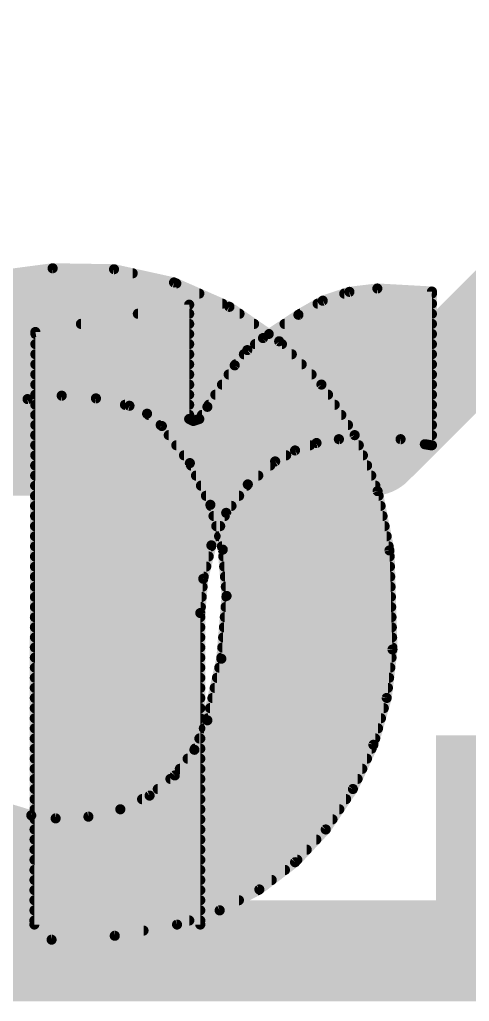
# Model space of a CAD drawing. Extents: x -19.1 to 53.5, y -15.6 to 59.8.
# Drawn here: x 21.975 to 23.104, y 20.193 to 22.659 of the extents above; entities that cross this region are included whole.
import ezdxf

# ---------------------------------------------------------------- set-up
doc = ezdxf.new("R2010")
doc.units = 0
for name, color, linetype in [('16', 132, 'CONTINUOUS'), ('21', 41, 'CONTINUOUS'), ('22', 40, 'CONTINUOUS')]:
    doc.layers.add(name, color=color, linetype=linetype)

# ---------------------------------------------------------------- blocks, each defined once
blk = doc.blocks.new('RECT')
blk.add_solid([(-0.5, -0.5), (0.5, -0.5), (-0.5, 0.5), (0.5, 0.5)])

msp = doc.modelspace()

# ---------------------------------------------------------------- linework, layer by layer
at = {"layer": '16', "const_width": 0.254}
for points in [[(22.86, 21.59), (24.765, 23.495)], [(6.35, 21.59), (22.86, 21.59)], [(2.54, 20.32), (26.67, 20.32)]]:
    msp.add_lwpolyline(points, dxfattribs=at)
at = {"layer": '16', "const_width": 0.127}
for points in [[(22.86, 21.5265, 1), (22.86, 21.6535)], [(22.8151, 21.6349, 1), (22.9049, 21.5451)]]:
    msp.add_lwpolyline(points, format="xyb", dxfattribs=at)
at = {"layer": '21', "const_width": 0.0254}
for points in [[(22.7357, 21.953), (22.8026, 21.9753)], [(22.7898, 21.971), (23.0099, 21.971)], [(22.8026, 21.9753), (22.8727, 21.9837)], [(22.8727, 21.9837), (23.0099, 21.9761)], [(23.0099, 21.9761), (23.0099, 21.59)], [(22.0142, 21.8745), (22.4003, 21.9431)], [(22.4003, 21.9431), (22.4003, 21.656)], [(22.6746, 21.9177), (22.7357, 21.953)], [(22.7229, 21.9456), (23.0099, 21.9456)], [(22.2714, 21.9202), (22.4003, 21.9202)], [(22.5857, 21.8592), (22.6746, 21.9177)], [(22.6789, 21.9202), (23.0099, 21.9202)], [(22.1285, 21.8948), (22.4003, 21.8948)], [(22.6398, 21.8948), (23.0099, 21.8948)], [(22.0116, 20.386), (22.0142, 21.8745)], [(22.0142, 21.8694), (22.4003, 21.8694)], [(22.6012, 21.8694), (23.0099, 21.8694)], [(22.0141, 21.844), (22.4003, 21.844)], [(22.5462, 21.829), (22.5857, 21.8592)], [(22.5658, 21.844), (23.0099, 21.844)], [(22.0141, 21.8186), (22.4003, 21.8186)], [(22.5146, 21.7907), (22.5462, 21.829)], [(22.5377, 21.8186), (23.0099, 21.8186)], [(22.0141, 21.7932), (22.4003, 21.7932)], [(22.446, 21.6865), (22.5146, 21.7907)], [(22.5167, 21.7932), (23.0099, 21.7932)], [(22.014, 21.7678), (22.4003, 21.7678)], [(22.4995, 21.7678), (23.0099, 21.7678)], [(22.014, 21.7424), (22.4003, 21.7424)], [(22.4828, 21.7424), (23.0099, 21.7424)], [(22.0139, 21.717), (22.4003, 21.717)], [(22.4661, 21.717), (23.0099, 21.717)], [(22.0139, 21.6916), (22.4003, 21.6916)], [(22.4494, 21.6916), (23.0099, 21.6916)], [(22.0138, 21.6662), (22.4003, 21.6662)], [(22.4257, 21.656), (22.446, 21.6865)], [(22.4325, 21.6662), (23.0099, 21.6662)], [(22.0138, 21.6408), (23.0099, 21.6408)], [(22.4003, 21.656), (22.4104, 21.651)], [(22.4104, 21.651), (22.4257, 21.656)], [(22.0137, 21.6154), (23.0099, 21.6154)], [(22.72, 21.5957), (22.6661, 21.5769)], [(22.7762, 21.6052), (22.72, 21.5957)], [(22.9311, 21.6052), (22.7762, 21.6052)], [(22.9921, 21.5925), (22.9311, 21.6052)], [(23.0073, 21.59), (22.9921, 21.5925)], [(22.0137, 21.59), (22.7037, 21.59)], [(22.6661, 21.5769), (22.6162, 21.5494)], [(23.0099, 21.59), (23.0073, 21.59)], [(23.0073, 21.59), (23.0099, 21.59)], [(22.0137, 21.5646), (22.6438, 21.5646)], [(22.6162, 21.5494), (22.5475, 21.4917)], [(22.0136, 21.5392), (22.6041, 21.5392)], [(22.0136, 21.5138), (22.5738, 21.5138)], [(22.0135, 21.4884), (22.545, 21.4884)], [(22.5475, 21.4917), (22.4932, 21.4202)], [(22.0135, 21.463), (22.5257, 21.463)], [(22.0134, 21.4376), (22.5065, 21.4376)], [(22.4932, 21.4202), (22.4561, 21.3385)], [(22.0134, 21.4122), (22.4896, 21.4122)], [(22.0133, 21.3868), (22.4781, 21.3868)], [(22.0133, 21.3614), (22.4665, 21.3614)], [(22.0133, 21.336), (22.4555, 21.336)], [(22.4561, 21.3385), (22.4356, 21.2545)], [(22.0132, 21.3106), (22.4493, 21.3106)], [(22.0132, 21.2852), (22.4431, 21.2852)], [(22.0131, 21.2598), (22.4369, 21.2598)], [(22.4356, 21.2545), (22.4282, 21.1684)], [(22.0131, 21.2344), (22.4339, 21.2344)], [(22.013, 21.209), (22.4317, 21.209)], [(22.013, 21.1836), (22.4295, 21.1836)], [(22.0129, 21.1582), (22.4282, 21.1582)], [(22.4282, 21.1684), (22.4282, 20.386)], [(22.0129, 21.1328), (22.4282, 21.1328)], [(22.0129, 21.1074), (22.4282, 21.1074)], [(22.0128, 21.082), (22.4282, 21.082)], [(22.0128, 21.0566), (22.4282, 21.0566)], [(22.0127, 21.0312), (22.4282, 21.0312)], [(22.0127, 21.0058), (22.4282, 21.0058)], [(22.0126, 20.9804), (22.4282, 20.9804)], [(22.0126, 20.955), (22.4282, 20.955)], [(22.0125, 20.9296), (22.4282, 20.9296)], [(22.0125, 20.9042), (22.4282, 20.9042)], [(22.0125, 20.8788), (22.4282, 20.8788)], [(22.0124, 20.8534), (22.4282, 20.8534)], [(22.0124, 20.828), (22.4282, 20.828)], [(22.0123, 20.8026), (22.4282, 20.8026)], [(22.0123, 20.7772), (22.4282, 20.7772)], [(22.0122, 20.7518), (22.4282, 20.7518)], [(22.0122, 20.7264), (22.4282, 20.7264)], [(22.0122, 20.701), (22.4282, 20.701)], [(22.0121, 20.6756), (22.4282, 20.6756)], [(22.0121, 20.6502), (22.4282, 20.6502)], [(22.012, 20.6248), (22.4282, 20.6248)], [(22.012, 20.5994), (22.4282, 20.5994)], [(22.0119, 20.574), (22.4282, 20.574)], [(22.0119, 20.5486), (22.4282, 20.5486)], [(22.0118, 20.5232), (22.4282, 20.5232)], [(22.0118, 20.4978), (22.4282, 20.4978)], [(22.0118, 20.4724), (22.4282, 20.4724)], [(22.0117, 20.447), (22.4282, 20.447)], [(22.0117, 20.4216), (22.4282, 20.4216)], [(22.0116, 20.3962), (22.4282, 20.3962)], [(22.4282, 20.386), (22.0116, 20.386)]]:
    msp.add_lwpolyline(points, dxfattribs=at)
at = {"layer": '21', "const_width": 0.0127}
for points in [[(22.7898, 21.9774, 1), (22.7898, 21.9646)], [(22.8019, 21.9816, 1), (22.8034, 21.969)], [(22.8047, 21.9693, 1), (22.8006, 21.9813)], [(22.8731, 21.99, 1), (22.8723, 21.9774)], [(22.8735, 21.9774, 1), (22.8719, 21.99)], [(23.0163, 21.9761, 1), (23.0036, 21.9761)], [(23.0095, 21.9698, 1), (23.0103, 21.9824)], [(23.0099, 21.9646, 1), (23.0099, 21.9774)], [(22.4067, 21.9431, 1), (22.394, 21.9431)], [(22.4014, 21.9368, 1), (22.3992, 21.9494)], [(22.7229, 21.952, 1), (22.7229, 21.9393)], [(22.7337, 21.959, 1), (22.7377, 21.947)], [(22.7389, 21.9475, 1), (22.7325, 21.9585)], [(23.0099, 21.9393, 1), (23.0099, 21.952)], [(22.2714, 21.9266, 1), (22.2714, 21.9139)], [(22.4003, 21.9139, 1), (22.4003, 21.9266)], [(22.6714, 21.9232, 1), (22.6778, 21.9122)], [(22.6781, 21.9124, 1), (22.6711, 21.923)], [(22.6789, 21.9266, 1), (22.6789, 21.9139)], [(23.0099, 21.9139, 1), (23.0099, 21.9266)], [(22.1285, 21.9012, 1), (22.1285, 21.8884)], [(22.4003, 21.8884, 1), (22.4003, 21.9012)], [(22.6398, 21.9012, 1), (22.6398, 21.8884)], [(23.0099, 21.8884, 1), (23.0099, 21.9012)], [(22.0205, 21.8745, 1), (22.0079, 21.8745)], [(22.0131, 21.8808, 1), (22.0153, 21.8682)], [(22.0142, 21.8758, 1), (22.0142, 21.8631)], [(22.4003, 21.8631, 1), (22.4003, 21.8758)], [(22.6012, 21.8758, 1), (22.6012, 21.8631)], [(23.0099, 21.8631, 1), (23.0099, 21.8758)], [(22.0141, 21.8504, 1), (22.0141, 21.8377)], [(22.4003, 21.8377, 1), (22.4003, 21.8504)], [(22.5658, 21.8504, 1), (22.5658, 21.8377)], [(22.5822, 21.8645, 1), (22.5892, 21.8539)], [(22.5896, 21.8542, 1), (22.5818, 21.8642)], [(23.0099, 21.8377, 1), (23.0099, 21.8504)], [(22.0141, 21.825, 1), (22.0141, 21.8122)], [(22.4003, 21.8122, 1), (22.4003, 21.825)], [(22.5377, 21.825, 1), (22.5377, 21.8122)], [(22.5424, 21.834, 1), (22.5501, 21.824)], [(22.5511, 21.825, 1), (22.5414, 21.833)], [(23.0099, 21.8122, 1), (23.0099, 21.825)], [(22.0141, 21.7996, 1), (22.0141, 21.7869)], [(22.4003, 21.7869, 1), (22.4003, 21.7996)], [(22.5097, 21.7947, 1), (22.5195, 21.7867)], [(22.5199, 21.7872, 1), (22.5093, 21.7942)], [(22.5167, 21.7996, 1), (22.5167, 21.7869)], [(23.0099, 21.7869, 1), (23.0099, 21.7996)], [(22.014, 21.7742, 1), (22.014, 21.7614)], [(22.4003, 21.7614, 1), (22.4003, 21.7742)], [(22.4995, 21.7742, 1), (22.4995, 21.7614)], [(23.0099, 21.7614, 1), (23.0099, 21.7742)], [(22.014, 21.7488, 1), (22.014, 21.736)], [(22.4003, 21.736, 1), (22.4003, 21.7488)], [(22.4828, 21.7488, 1), (22.4828, 21.736)], [(23.0099, 21.736, 1), (23.0099, 21.7488)], [(22.0139, 21.7234, 1), (22.0139, 21.7107)], [(22.4003, 21.7107, 1), (22.4003, 21.7234)], [(22.4661, 21.7234, 1), (22.4661, 21.7107)], [(23.0099, 21.7107, 1), (23.0099, 21.7234)], [(22.0139, 21.698, 1), (22.0139, 21.6852)], [(22.4003, 21.6852, 1), (22.4003, 21.698)], [(22.4494, 21.698, 1), (22.4494, 21.6852)], [(23.0099, 21.6852, 1), (23.0099, 21.698)], [(22.0138, 21.6726, 1), (22.0138, 21.6598)], [(22.4003, 21.6598, 1), (22.4003, 21.6726)], [(22.4325, 21.6726, 1), (22.4325, 21.6598)], [(22.4407, 21.69, 1), (22.4513, 21.683)], [(22.4513, 21.683, 1), (22.4407, 21.69)], [(23.0099, 21.6598, 1), (23.0099, 21.6726)], [(22.0138, 21.6472, 1), (22.0138, 21.6345)], [(22.4031, 21.6617, 1), (22.3975, 21.6503)], [(22.394, 21.656, 1), (22.4067, 21.656)], [(22.4084, 21.657, 1), (22.4124, 21.645)], [(22.4076, 21.6453, 1), (22.4132, 21.6567)], [(22.4204, 21.6595, 1), (22.431, 21.6525)], [(22.4277, 21.65, 1), (22.4237, 21.662)], [(23.0099, 21.6345, 1), (23.0099, 21.6472)], [(22.0137, 21.6218, 1), (22.0137, 21.609)], [(23.0099, 21.609, 1), (23.0099, 21.6218)], [(22.7189, 21.6019, 1), (22.721, 21.5894)], [(22.7221, 21.5897, 1), (22.7179, 21.6017)], [(22.7762, 21.6116, 1), (22.7762, 21.5988)], [(22.7773, 21.5989, 1), (22.7751, 21.6115)], [(22.9324, 21.6114, 1), (22.9298, 21.599)], [(22.9311, 21.5988, 1), (22.9311, 21.6116)], [(22.9931, 21.5988, 1), (22.9911, 21.5862)], [(22.9908, 21.5863, 1), (22.9934, 21.5987)], [(22.0137, 21.5964, 1), (22.0137, 21.5836)], [(22.664, 21.5829, 1), (22.6682, 21.5709)], [(22.6692, 21.5714, 1), (22.6631, 21.5825)], [(22.7037, 21.5836, 1), (22.7037, 21.5964)], [(23.0073, 21.5964, 1), (23.0073, 21.5836)], [(23.0073, 21.5964, 1), (23.0073, 21.5836)], [(23.0036, 21.59, 1), (23.0163, 21.59)], [(23.0063, 21.5837, 1), (23.0083, 21.5963)], [(23.0099, 21.5836, 1), (23.0099, 21.5964)], [(23.0099, 21.5836, 1), (23.0099, 21.5964)], [(22.0137, 21.571, 1), (22.0137, 21.5583)], [(22.6131, 21.555, 1), (22.6193, 21.5438)], [(22.6203, 21.5445, 1), (22.6121, 21.5543)], [(22.6438, 21.5583, 1), (22.6438, 21.571)], [(22.0136, 21.5456, 1), (22.0136, 21.5328)], [(22.6041, 21.5328, 1), (22.6041, 21.5456)], [(22.0136, 21.5202, 1), (22.0136, 21.5074)], [(22.5738, 21.5074, 1), (22.5738, 21.5202)], [(22.0135, 21.4948, 1), (22.0135, 21.4821)], [(22.5434, 21.4965, 1), (22.5516, 21.4868)], [(22.5526, 21.4878, 1), (22.5424, 21.4955)], [(22.545, 21.4821, 1), (22.545, 21.4948)], [(22.0135, 21.4694, 1), (22.0135, 21.4566)], [(22.5257, 21.4566, 1), (22.5257, 21.4694)], [(22.0134, 21.444, 1), (22.0134, 21.4312)], [(22.499, 21.4176, 1), (22.4875, 21.4228)], [(22.5065, 21.4312, 1), (22.5065, 21.444)], [(22.0134, 21.4186, 1), (22.0134, 21.4059)], [(22.4882, 21.424, 1), (22.4983, 21.4163)], [(22.4896, 21.4059, 1), (22.4896, 21.4186)], [(22.0133, 21.3932, 1), (22.0133, 21.3804)], [(22.4781, 21.3804, 1), (22.4781, 21.3932)], [(22.0133, 21.3678, 1), (22.0133, 21.355)], [(22.4665, 21.355, 1), (22.4665, 21.3678)], [(22.0133, 21.3424, 1), (22.0133, 21.3297)], [(22.4503, 21.3411, 1), (22.4619, 21.3359)], [(22.4623, 21.337, 1), (22.4499, 21.34)], [(22.4555, 21.3297, 1), (22.4555, 21.3424)], [(22.0132, 21.317, 1), (22.0132, 21.3042)], [(22.4493, 21.3042, 1), (22.4493, 21.317)], [(22.0132, 21.2916, 1), (22.0132, 21.2788)], [(22.4431, 21.2788, 1), (22.4431, 21.2916)], [(22.0131, 21.2662, 1), (22.0131, 21.2535)], [(22.442, 21.254, 1), (22.4293, 21.2551)], [(22.4295, 21.256, 1), (22.4418, 21.253)], [(22.4369, 21.2535, 1), (22.4369, 21.2662)], [(22.0131, 21.2408, 1), (22.0131, 21.228)], [(22.4339, 21.228, 1), (22.4339, 21.2408)], [(22.013, 21.2154, 1), (22.013, 21.2026)], [(22.4317, 21.2026, 1), (22.4317, 21.2154)], [(22.013, 21.19, 1), (22.013, 21.1773)], [(22.4295, 21.1773, 1), (22.4295, 21.19)], [(22.0129, 21.1646, 1), (22.0129, 21.1518)], [(22.4346, 21.1684, 1), (22.4218, 21.1684)], [(22.4219, 21.1689, 1), (22.4345, 21.1679)], [(22.4282, 21.1518, 1), (22.4282, 21.1646)], [(22.0129, 21.1392, 1), (22.0129, 21.1264)], [(22.4282, 21.1264, 1), (22.4282, 21.1392)], [(22.0129, 21.1138, 1), (22.0129, 21.1011)], [(22.4282, 21.1011, 1), (22.4282, 21.1138)], [(22.0128, 21.0884, 1), (22.0128, 21.0756)], [(22.4282, 21.0756, 1), (22.4282, 21.0884)], [(22.0128, 21.063, 1), (22.0128, 21.0502)], [(22.4282, 21.0502, 1), (22.4282, 21.063)], [(22.0127, 21.0376, 1), (22.0127, 21.0249)], [(22.4282, 21.0249, 1), (22.4282, 21.0376)], [(22.0127, 21.0122, 1), (22.0127, 20.9994)], [(22.4282, 20.9994, 1), (22.4282, 21.0122)], [(22.0126, 20.9868, 1), (22.0126, 20.974)], [(22.4282, 20.974, 1), (22.4282, 20.9868)], [(22.0126, 20.9614, 1), (22.0126, 20.9487)], [(22.4282, 20.9487, 1), (22.4282, 20.9614)], [(22.0125, 20.936, 1), (22.0125, 20.9232)], [(22.4282, 20.9232, 1), (22.4282, 20.936)], [(22.0125, 20.9106, 1), (22.0125, 20.8978)], [(22.4282, 20.8978, 1), (22.4282, 20.9106)], [(22.0125, 20.8852, 1), (22.0125, 20.8725)], [(22.4282, 20.8725, 1), (22.4282, 20.8852)], [(22.0124, 20.8598, 1), (22.0124, 20.847)], [(22.4282, 20.847, 1), (22.4282, 20.8598)], [(22.0124, 20.8344, 1), (22.0124, 20.8216)], [(22.4282, 20.8216, 1), (22.4282, 20.8344)], [(22.0123, 20.809, 1), (22.0123, 20.7963)], [(22.4282, 20.7963, 1), (22.4282, 20.809)], [(22.0123, 20.7836, 1), (22.0123, 20.7708)], [(22.4282, 20.7708, 1), (22.4282, 20.7836)], [(22.0122, 20.7582, 1), (22.0122, 20.7454)], [(22.4282, 20.7454, 1), (22.4282, 20.7582)], [(22.0122, 20.7328, 1), (22.0122, 20.7201)], [(22.4282, 20.7201, 1), (22.4282, 20.7328)], [(22.0122, 20.7074, 1), (22.0122, 20.6946)], [(22.4282, 20.6946, 1), (22.4282, 20.7074)], [(22.0121, 20.682, 1), (22.0121, 20.6692)], [(22.4282, 20.6692, 1), (22.4282, 20.682)], [(22.0121, 20.6566, 1), (22.0121, 20.6439)], [(22.4282, 20.6439, 1), (22.4282, 20.6566)], [(22.012, 20.6312, 1), (22.012, 20.6184)], [(22.4282, 20.6184, 1), (22.4282, 20.6312)], [(22.012, 20.6058, 1), (22.012, 20.593)], [(22.4282, 20.593, 1), (22.4282, 20.6058)], [(22.0119, 20.5804, 1), (22.0119, 20.5677)], [(22.4282, 20.5677, 1), (22.4282, 20.5804)], [(22.0119, 20.555, 1), (22.0119, 20.5422)], [(22.4282, 20.5422, 1), (22.4282, 20.555)], [(22.0118, 20.5296, 1), (22.0118, 20.5168)], [(22.4282, 20.5168, 1), (22.4282, 20.5296)], [(22.0118, 20.5042, 1), (22.0118, 20.4915)], [(22.4282, 20.4915, 1), (22.4282, 20.5042)], [(22.0118, 20.4788, 1), (22.0118, 20.466)], [(22.4282, 20.466, 1), (22.4282, 20.4788)], [(22.0117, 20.4534, 1), (22.0117, 20.4407)], [(22.4282, 20.4407, 1), (22.4282, 20.4534)], [(22.0117, 20.428, 1), (22.0117, 20.4153)], [(22.4282, 20.4153, 1), (22.4282, 20.428)], [(22.0116, 20.4026, 1), (22.0116, 20.3898)], [(22.0116, 20.3924, 1), (22.0116, 20.3796)], [(22.4282, 20.3898, 1), (22.4282, 20.4026)], [(22.4282, 20.3796, 1), (22.4282, 20.3924)], [(22.0053, 20.386, 1), (22.0179, 20.386)], [(22.4218, 20.386, 1), (22.4346, 20.386)]]:
    msp.add_lwpolyline(points, format="xyb", dxfattribs=at)
at = {"layer": '22', "const_width": 0.0254}
for points in [[(22.0574, 22.0345), (21.914, 22.0156)], [(22.2116, 22.0321), (22.0574, 22.0345)], [(21.9611, 22.0218), (22.2584, 22.0218)], [(22.3622, 21.9989), (22.2116, 22.0321)], [(21.8291, 21.9964), (22.3679, 21.9964)], [(22.5013, 21.9378), (22.3622, 21.9989)], [(21.7408, 21.971), (22.4257, 21.971)], [(21.6766, 21.9456), (22.4835, 21.9456)], [(22.6262, 21.8512), (22.5013, 21.9378)], [(21.631, 21.9202), (22.5267, 21.9202)], [(21.5935, 21.8948), (22.5633, 21.8948)], [(21.5559, 21.8694), (22.6, 21.8694)], [(21.5312, 21.844), (22.6333, 21.844)], [(22.7323, 21.7424), (22.6262, 21.8512)], [(21.5071, 21.8186), (22.658, 21.8186)], [(21.4831, 21.7932), (22.6828, 21.7932)], [(21.4625, 21.7678), (22.7076, 21.7678)], [(21.4473, 21.7424), (22.7324, 21.7424)], [(22.8157, 21.6154), (22.7323, 21.7424)], [(21.432, 21.717), (22.749, 21.717)], [(21.9944, 21.7059), (22.0802, 21.7145)], [(22.0802, 21.7145), (22.1662, 21.7077)], [(21.9126, 21.6789), (21.9944, 21.7059)], [(22.1662, 21.7077), (22.2504, 21.6891)], [(22.2391, 21.6916), (22.7657, 21.6916)], [(22.2504, 21.6891), (22.2945, 21.6693)], [(22.2945, 21.6693), (22.3317, 21.6383)], [(22.2982, 21.6662), (22.7824, 21.6662)], [(22.3287, 21.6408), (22.7991, 21.6408)], [(22.3317, 21.6383), (22.402, 21.5451)], [(22.349, 21.6154), (22.8158, 21.6154)], [(22.8734, 21.4748), (22.8157, 21.6154)], [(22.3681, 21.59), (22.8262, 21.59)], [(22.3873, 21.5646), (22.8366, 21.5646)], [(22.402, 21.5451), (22.4536, 21.4404)], [(22.4049, 21.5392), (22.847, 21.5392)], [(22.4174, 21.5138), (22.8574, 21.5138)], [(22.4299, 21.4884), (22.8678, 21.4884)], [(22.9032, 21.3258), (22.8734, 21.4748)], [(22.4424, 21.463), (22.8758, 21.463)], [(22.4536, 21.4404), (22.4847, 21.3279)], [(22.4544, 21.4376), (22.8809, 21.4376)], [(22.4614, 21.4122), (22.8859, 21.4122)], [(22.4684, 21.3868), (22.891, 21.3868)], [(22.4754, 21.3614), (22.8961, 21.3614)], [(22.4824, 21.336), (22.9012, 21.336)], [(22.4847, 21.3279), (22.4942, 21.2115)], [(22.9108, 21.0769), (22.9032, 21.3258)], [(22.4861, 21.3106), (22.9037, 21.3106)], [(22.4882, 21.2852), (22.9044, 21.2852)], [(22.4902, 21.2598), (22.9052, 21.2598)], [(22.4923, 21.2344), (22.906, 21.2344)], [(22.4942, 21.2115), (22.4811, 21.0536)], [(22.494, 21.209), (22.9068, 21.209)], [(22.4919, 21.1836), (22.9075, 21.1836)], [(22.4898, 21.1582), (22.9083, 21.1582)], [(22.4877, 21.1328), (22.9091, 21.1328)], [(22.4856, 21.1074), (22.9099, 21.1074)], [(22.4835, 21.082), (22.9106, 21.082)], [(22.8963, 20.9553), (22.9108, 21.0769)], [(22.4811, 21.0536), (22.446, 20.8991)], [(22.4813, 21.0566), (22.9084, 21.0566)], [(22.476, 21.0312), (22.9053, 21.0312)], [(22.4702, 21.0058), (22.9023, 21.0058)], [(22.4645, 20.9804), (22.8993, 20.9804)], [(22.4587, 20.955), (22.8962, 20.955)], [(22.8629, 20.8376), (22.8963, 20.9553)], [(22.4529, 20.9296), (22.889, 20.9296)], [(22.4472, 20.9042), (22.8818, 20.9042)], [(22.446, 20.8991), (22.4134, 20.8249)], [(22.4371, 20.8788), (22.8746, 20.8788)], [(22.4259, 20.8534), (22.8674, 20.8534)], [(22.4148, 20.828), (22.8584, 20.828)], [(22.8114, 20.7265), (22.8629, 20.8376)], [(22.4134, 20.8249), (22.3641, 20.7606)], [(22.3963, 20.8026), (22.8467, 20.8026)], [(22.3769, 20.7772), (22.8349, 20.7772)], [(22.3641, 20.7606), (22.3009, 20.7099)], [(22.3532, 20.7518), (22.8231, 20.7518)], [(22.3009, 20.7099), (22.2275, 20.6756)], [(22.3215, 20.7264), (22.8114, 20.7264)], [(22.7432, 20.6248), (22.8114, 20.7265)], [(22.0038, 20.6603), (21.9448, 20.6782)], [(22.282, 20.701), (22.7943, 20.701)], [(22.065, 20.6527), (22.0038, 20.6603)], [(22.1473, 20.657), (22.065, 20.6527)], [(22.2275, 20.6756), (22.1473, 20.657)], [(22.2275, 20.6756), (22.7773, 20.6756)], [(21.462, 20.6502), (22.7602, 20.6502)], [(21.4786, 20.6248), (22.7432, 20.6248)], [(22.6661, 20.5425), (22.7432, 20.6248)], [(21.5021, 20.5994), (22.7194, 20.5994)], [(21.5274, 20.574), (22.6956, 20.574)], [(21.5526, 20.5486), (22.6718, 20.5486)], [(22.5765, 20.4741), (22.6661, 20.5425)], [(21.5779, 20.5232), (22.6408, 20.5232)], [(21.6116, 20.4978), (22.6076, 20.4978)], [(21.6502, 20.4724), (22.5733, 20.4724)], [(22.4768, 20.4214), (22.5765, 20.4741)], [(21.6888, 20.447), (22.5252, 20.447)], [(21.7361, 20.4216), (22.4771, 20.4216)], [(22.3698, 20.386), (22.4768, 20.4214)], [(21.7962, 20.3962), (22.4006, 20.3962)], [(22.2134, 20.3578), (22.3698, 20.386)], [(21.8819, 20.3708), (22.2856, 20.3708)], [(22.0548, 20.3479), (22.2134, 20.3578)], [(21.9365, 20.3574), (22.0548, 20.3479)]]:
    msp.add_lwpolyline(points, dxfattribs=at)
at = {"layer": '22', "const_width": 0.0127}
for points in [[(22.0575, 22.0408, 1), (22.0573, 22.0282)], [(22.0582, 22.0282, 1), (22.0566, 22.0408)], [(22.213, 22.0383, 1), (22.2102, 22.0259)], [(22.2115, 22.0258, 1), (22.2117, 22.0385)], [(22.2584, 22.0155, 1), (22.2584, 22.0282)], [(22.3648, 22.0047, 1), (22.3596, 21.9931)], [(22.3608, 21.9927, 1), (22.3636, 22.0051)], [(22.3679, 21.9901, 1), (22.3679, 22.0028)], [(22.4257, 21.9646, 1), (22.4257, 21.9774)], [(22.4835, 21.9393, 1), (22.4835, 21.952)], [(22.5049, 21.943, 1), (22.4977, 21.9325)], [(22.4988, 21.9319, 1), (22.5039, 21.9436)], [(22.5267, 21.9139, 1), (22.5267, 21.9266)], [(22.5633, 21.8884, 1), (22.5633, 21.9012)], [(22.6, 21.8631, 1), (22.6, 21.8758)], [(22.6308, 21.8556, 1), (22.6217, 21.8468)], [(22.6226, 21.846, 1), (22.6298, 21.8564)], [(22.6333, 21.8377, 1), (22.6333, 21.8504)], [(22.658, 21.8122, 1), (22.658, 21.825)], [(22.6828, 21.7869, 1), (22.6828, 21.7996)], [(22.7076, 21.7614, 1), (22.7076, 21.7742)], [(22.7376, 21.7459, 1), (22.727, 21.7389)], [(22.7278, 21.738, 1), (22.7369, 21.7469)], [(22.7324, 21.736, 1), (22.7324, 21.7488)], [(22.0807, 21.7208, 1), (22.0797, 21.7082)], [(22.0808, 21.7082, 1), (22.0796, 21.7208)], [(22.749, 21.7107, 1), (22.749, 21.7234)], [(21.9938, 21.7122, 1), (21.9951, 21.6996)], [(21.9964, 21.6999, 1), (21.9924, 21.712)], [(22.1675, 21.7139, 1), (22.1648, 21.7015)], [(22.1657, 21.7013, 1), (22.1667, 21.714)], [(22.2391, 21.698, 1), (22.2391, 21.6852)], [(22.7657, 21.6852, 1), (22.7657, 21.698)], [(22.253, 21.6949, 1), (22.2478, 21.6833)], [(22.249, 21.6829, 1), (22.2518, 21.6953)], [(22.2986, 21.6741, 1), (22.2905, 21.6644)], [(22.2919, 21.6635, 1), (22.2971, 21.6751)], [(22.2982, 21.6726, 1), (22.2982, 21.6598)], [(22.7824, 21.6598, 1), (22.7824, 21.6726)], [(22.3287, 21.6472, 1), (22.3287, 21.6345)], [(22.7991, 21.6345, 1), (22.7991, 21.6472)], [(22.3368, 21.6421, 1), (22.3266, 21.6345)], [(22.3276, 21.6334, 1), (22.3358, 21.6432)], [(22.349, 21.6218, 1), (22.349, 21.609)], [(22.8216, 21.6178, 1), (22.8099, 21.613)], [(22.8158, 21.609, 1), (22.8158, 21.6218)], [(22.8104, 21.6119, 1), (22.8211, 21.6189)], [(22.3681, 21.5964, 1), (22.3681, 21.5836)], [(22.8262, 21.5836, 1), (22.8262, 21.5964)], [(22.3873, 21.571, 1), (22.3873, 21.5583)], [(22.4077, 21.5479, 1), (22.3963, 21.5423)], [(22.3969, 21.5413, 1), (22.4071, 21.5489)], [(22.8366, 21.5583, 1), (22.8366, 21.571)], [(22.4049, 21.5456, 1), (22.4049, 21.5328)], [(22.847, 21.5328, 1), (22.847, 21.5456)], [(22.4174, 21.5202, 1), (22.4174, 21.5074)], [(22.8574, 21.5074, 1), (22.8574, 21.5202)], [(22.4299, 21.4948, 1), (22.4299, 21.4821)], [(22.8796, 21.4761, 1), (22.8672, 21.4736)], [(22.8675, 21.4724, 1), (22.8793, 21.4772)], [(22.8678, 21.4821, 1), (22.8678, 21.4948)], [(22.4424, 21.4694, 1), (22.4424, 21.4566)], [(22.8758, 21.4566, 1), (22.8758, 21.4694)], [(22.4597, 21.4421, 1), (22.4475, 21.4387)], [(22.4479, 21.4376, 1), (22.4593, 21.4432)], [(22.4544, 21.444, 1), (22.4544, 21.4312)], [(22.8809, 21.4312, 1), (22.8809, 21.444)], [(22.4614, 21.4186, 1), (22.4614, 21.4059)], [(22.8859, 21.4059, 1), (22.8859, 21.4186)], [(22.4684, 21.3932, 1), (22.4684, 21.3804)], [(22.891, 21.3804, 1), (22.891, 21.3932)], [(22.4754, 21.3678, 1), (22.4754, 21.355)], [(22.8961, 21.355, 1), (22.8961, 21.3678)], [(22.4824, 21.3424, 1), (22.4824, 21.3297)], [(22.491, 21.3284, 1), (22.4784, 21.3273)], [(22.4786, 21.3262, 1), (22.4908, 21.3295)], [(22.9095, 21.326, 1), (22.8969, 21.3256)], [(22.897, 21.3246, 1), (22.9094, 21.327)], [(22.9012, 21.3297, 1), (22.9012, 21.3424)], [(22.4861, 21.317, 1), (22.4861, 21.3042)], [(22.9037, 21.3042, 1), (22.9037, 21.317)], [(22.4882, 21.2916, 1), (22.4882, 21.2788)], [(22.9044, 21.2788, 1), (22.9044, 21.2916)], [(22.4902, 21.2662, 1), (22.4902, 21.2535)], [(22.9052, 21.2535, 1), (22.9052, 21.2662)], [(22.4923, 21.2408, 1), (22.4923, 21.228)], [(22.906, 21.228, 1), (22.906, 21.2408)], [(22.494, 21.2154, 1), (22.494, 21.2026)], [(22.5005, 21.211, 1), (22.4879, 21.212)], [(22.4879, 21.211, 1), (22.5005, 21.212)], [(22.9068, 21.2026, 1), (22.9068, 21.2154)], [(22.4919, 21.19, 1), (22.4919, 21.1773)], [(22.9075, 21.1773, 1), (22.9075, 21.19)], [(22.4898, 21.1646, 1), (22.4898, 21.1518)], [(22.9083, 21.1518, 1), (22.9083, 21.1646)], [(22.4877, 21.1392, 1), (22.4877, 21.1264)], [(22.9091, 21.1264, 1), (22.9091, 21.1392)], [(22.4856, 21.1138, 1), (22.4856, 21.1011)], [(22.9099, 21.1011, 1), (22.9099, 21.1138)], [(22.4835, 21.0884, 1), (22.4835, 21.0756)], [(22.9171, 21.0761, 1), (22.9045, 21.0777)], [(22.9106, 21.0756, 1), (22.9106, 21.0884)], [(22.4813, 21.063, 1), (22.4813, 21.0502)], [(22.4873, 21.0522, 1), (22.4749, 21.055)], [(22.9045, 21.0767, 1), (22.9171, 21.0771)], [(22.9084, 21.0502, 1), (22.9084, 21.063)], [(22.476, 21.0376, 1), (22.476, 21.0249)], [(22.4748, 21.0541, 1), (22.4874, 21.0531)], [(22.9053, 21.0249, 1), (22.9053, 21.0376)], [(22.4702, 21.0122, 1), (22.4702, 20.9994)], [(22.9023, 20.9994, 1), (22.9023, 21.0122)], [(22.4645, 20.9868, 1), (22.4645, 20.974)], [(22.8993, 20.974, 1), (22.8993, 20.9868)], [(22.4587, 20.9614, 1), (22.4587, 20.9487)], [(22.89, 20.9561, 1), (22.9026, 20.9546)], [(22.9024, 20.9536, 1), (22.8902, 20.9571)], [(22.8962, 20.9487, 1), (22.8962, 20.9614)], [(22.4529, 20.936, 1), (22.4529, 20.9232)], [(22.889, 20.9232, 1), (22.889, 20.936)], [(22.4472, 20.9106, 1), (22.4472, 20.8978)], [(22.8818, 20.8978, 1), (22.8818, 20.9106)], [(22.4371, 20.8852, 1), (22.4371, 20.8725)], [(22.4398, 20.9005, 1), (22.4522, 20.8977)], [(22.4518, 20.8965, 1), (22.4402, 20.9017)], [(22.8746, 20.8725, 1), (22.8746, 20.8852)], [(22.4259, 20.8598, 1), (22.4259, 20.847)], [(22.8674, 20.847, 1), (22.8674, 20.8598)], [(22.4148, 20.8344, 1), (22.4148, 20.8216)], [(22.8568, 20.8393, 1), (22.869, 20.8358)], [(22.8686, 20.8349, 1), (22.8571, 20.8402)], [(22.8584, 20.8216, 1), (22.8584, 20.8344)], [(22.3963, 20.809, 1), (22.3963, 20.7963)], [(22.4076, 20.8275, 1), (22.4192, 20.8224)], [(22.4185, 20.821, 1), (22.4084, 20.8288)], [(22.8467, 20.7963, 1), (22.8467, 20.809)], [(22.3769, 20.7836, 1), (22.3769, 20.7708)], [(22.8349, 20.7708, 1), (22.8349, 20.7836)], [(22.3591, 20.7645, 1), (22.3692, 20.7567)], [(22.3681, 20.7556, 1), (22.3601, 20.7655)], [(22.3532, 20.7582, 1), (22.3532, 20.7454)], [(22.8231, 20.7454, 1), (22.8231, 20.7582)], [(22.297, 20.7148, 1), (22.3049, 20.7049)], [(22.3036, 20.7041, 1), (22.2983, 20.7156)], [(22.3215, 20.7328, 1), (22.3215, 20.7201)], [(22.8057, 20.7291, 1), (22.8172, 20.7238)], [(22.8167, 20.7229, 1), (22.8061, 20.73)], [(22.8114, 20.7201, 1), (22.8114, 20.7328)], [(22.282, 20.7074, 1), (22.282, 20.6946)], [(22.7943, 20.6946, 1), (22.7943, 20.7074)], [(22.0045, 20.6666, 1), (22.003, 20.654)], [(22.0019, 20.6542, 1), (22.0056, 20.6663)], [(22.1458, 20.6631, 1), (22.1487, 20.6508)], [(22.1476, 20.6506, 1), (22.1469, 20.6633)], [(22.2275, 20.682, 1), (22.2275, 20.6692)], [(22.2248, 20.6814, 1), (22.2302, 20.6698)], [(22.2289, 20.6694, 1), (22.2261, 20.6818)], [(22.7773, 20.6692, 1), (22.7773, 20.682)], [(22.0647, 20.659, 1), (22.0653, 20.6464)], [(22.0642, 20.6464, 1), (22.0658, 20.659)], [(22.7602, 20.6439, 1), (22.7602, 20.6566)], [(22.7379, 20.6283, 1), (22.7485, 20.6213)], [(22.7478, 20.6205, 1), (22.7386, 20.6291)], [(22.7432, 20.6184, 1), (22.7432, 20.6312)], [(22.7194, 20.593, 1), (22.7194, 20.6058)], [(22.6956, 20.5677, 1), (22.6956, 20.5804)], [(22.6615, 20.5468, 1), (22.6708, 20.5382)], [(22.67, 20.5375, 1), (22.6623, 20.5476)], [(22.6718, 20.5422, 1), (22.6718, 20.555)], [(22.6408, 20.5168, 1), (22.6408, 20.5296)], [(22.6076, 20.4915, 1), (22.6076, 20.5042)], [(22.5727, 20.4791, 1), (22.5804, 20.469)], [(22.5733, 20.466, 1), (22.5733, 20.4788)], [(22.5795, 20.4685, 1), (22.5736, 20.4797)], [(22.5252, 20.4407, 1), (22.5252, 20.4534)], [(22.4739, 20.4271, 1), (22.4798, 20.4158)], [(22.4788, 20.4154, 1), (22.4748, 20.4275)], [(22.4771, 20.4153, 1), (22.4771, 20.428)], [(22.3678, 20.392, 1), (22.3718, 20.38)], [(22.3709, 20.3798, 1), (22.3687, 20.3922)], [(22.4006, 20.3898, 1), (22.4006, 20.4026)], [(22.2123, 20.364, 1), (22.2145, 20.3515)], [(22.2138, 20.3514, 1), (22.213, 20.3641)], [(22.2856, 20.3645, 1), (22.2856, 20.3772)], [(22.0544, 20.3542, 1), (22.0552, 20.3416)], [(22.0543, 20.3416, 1), (22.0553, 20.3542)]]:
    msp.add_lwpolyline(points, format="xyb", dxfattribs=at)

# ---------------------------------------------------------------- block references
at = {"layer": '22', "xscale": 0.4953, "yscale": 0.4851, "rotation": 180}
msp.add_blockref('RECT', (23.2676, 20.6184), dxfattribs=at)

doc.saveas('drawing.dxf')
